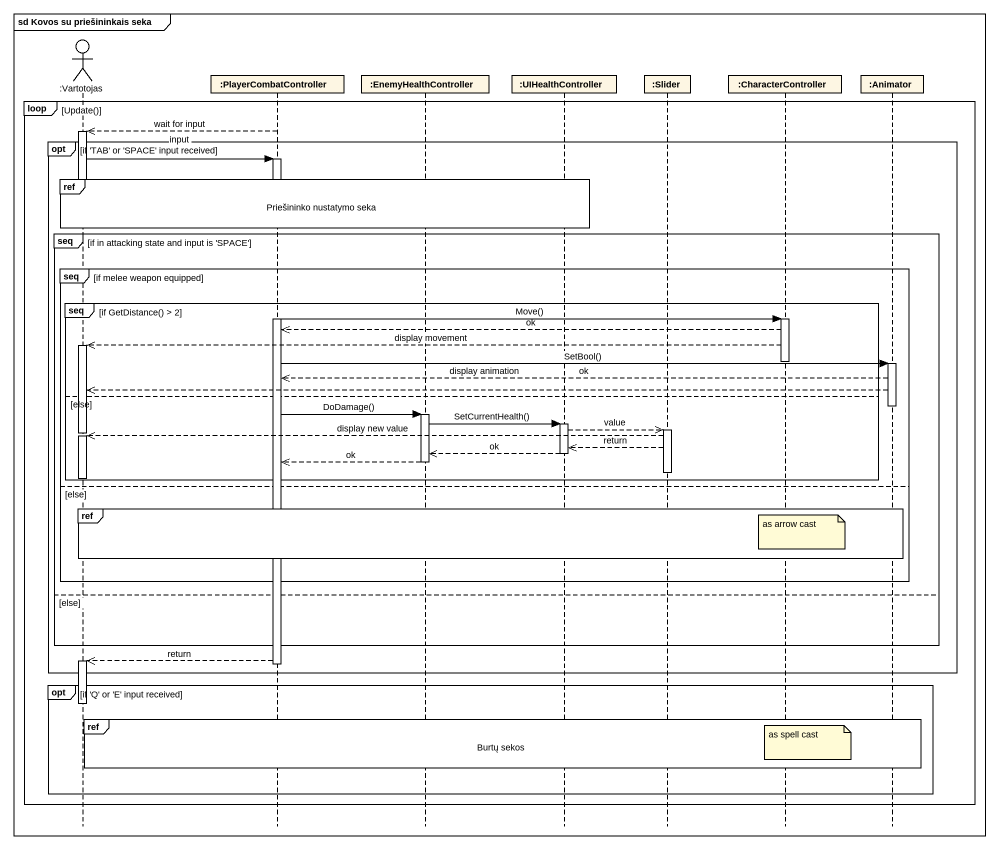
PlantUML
@startuml
mainframe sd Kovos su priešininkais seka
hide footbox
actor ":Vartotojas" as Vartotojas
participant ":PlayerCombatController" as PlayerCombatController
participant ":EnemyHealthController" as EnemyHealthController
participant ":UIHealthController" as UIHealthController
participant ":Slider" as Slider
participant ":CharacterController" as CharacterController
participant ":Animator" as Animator

loop Update()
  PlayerCombatController -->> Vartotojas : wait for input
  activate Vartotojas
  opt if 'TAB' or 'SPACE' input received
    Vartotojas -> PlayerCombatController : input
    activate PlayerCombatController
    ref over Vartotojas, PlayerCombatController, EnemyHealthController, UIHealthController : Priešininko nustatymo seka
    deactivate Vartotojas
    group seq [if in attacking state and input is 'SPACE']
      group seq [if melee weapon equipped]
        group seq [if GetDistance() > 2]
          PlayerCombatController -> CharacterController : Move()
          activate CharacterController
          CharacterController -->> PlayerCombatController : ok
          CharacterController -->> Vartotojas : display movement
          activate Vartotojas
          deactivate CharacterController
          PlayerCombatController -> Animator : SetBool()
          activate Animator
          Animator -->> PlayerCombatController : ok
          Animator -->> Vartotojas : display animation
        else else
          deactivate Animator
          PlayerCombatController -> EnemyHealthController : DoDamage()
          activate EnemyHealthController
          EnemyHealthController -> UIHealthController : SetCurrentHealth()
          activate UIHealthController
          UIHealthController -->> Slider : value
          activate Slider
          deactivate Vartotojas
          Slider -->> Vartotojas : display new value
          activate Vartotojas
          Slider -->> UIHealthController : return
          UIHealthController -->> EnemyHealthController : ok
          deactivate UIHealthController
          EnemyHealthController -->> PlayerCombatController : ok
          deactivate EnemyHealthController
          deactivate Slider
          deactivate Vartotojas
        end
      else else
        ref over Vartotojas, PlayerCombatController, EnemyHealthController, UIHealthController, Slider, CharacterController, Animator :  
        note over CharacterController : as arrow cast
      end
    else else
    end
    PlayerCombatController -->> Vartotojas : return
    activate Vartotojas
    deactivate PlayerCombatController
  end
  opt if 'Q' or 'E' input received
    deactivate Vartotojas
    ref over PlayerCombatController, EnemyHealthController, UIHealthController, Slider, CharacterController, Animator : Burtų sekos
    note over CharacterController : as spell cast
  end
end
@enduml
